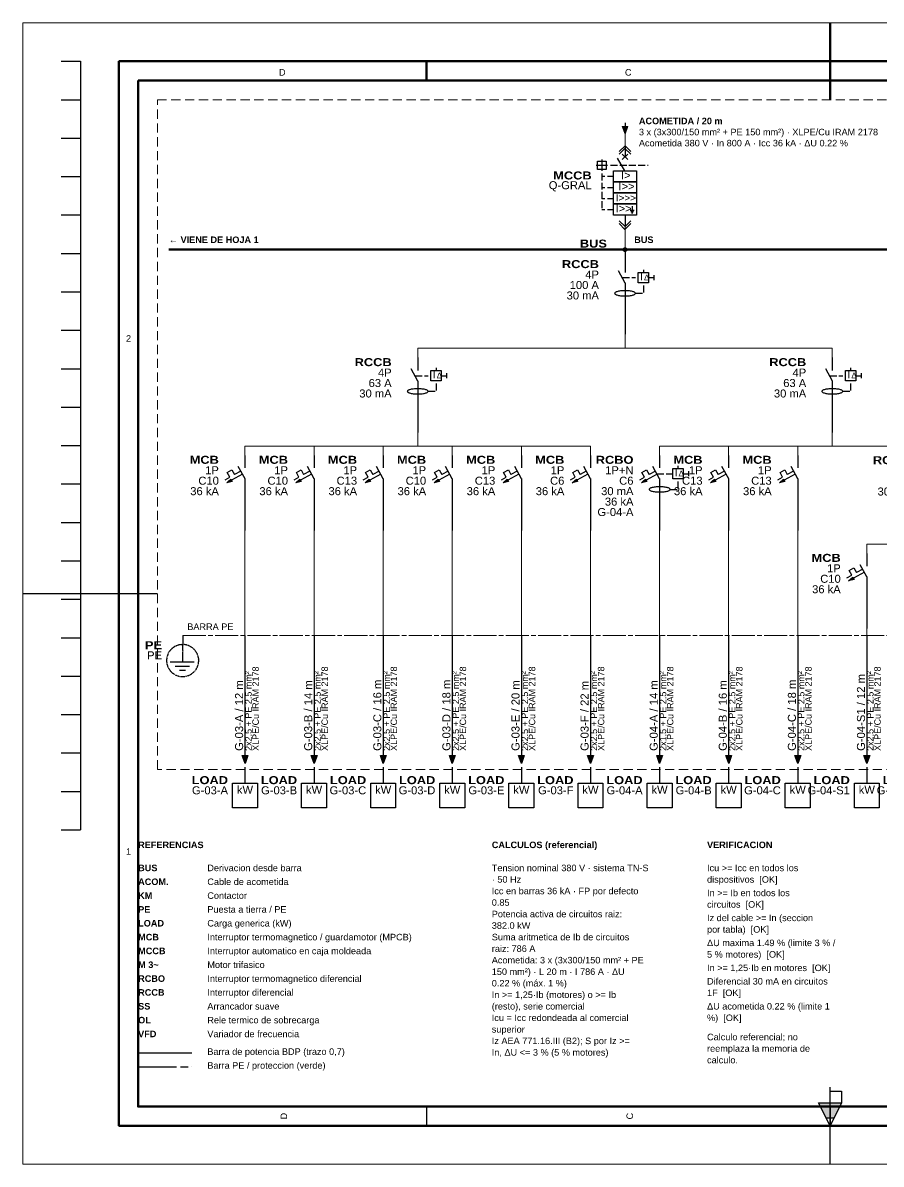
# Model space of a CAD drawing. Header units: millimetres. Extents: x 0 to 420, y 0 to 297.
# Drawn here: x 0 to 223.3, y 0 to 297 of the extents above; entities that cross this region are included whole.
import ezdxf
from ezdxf.enums import TextEntityAlignment as Align

# ---------------------------------------------------------------- set-up
doc = ezdxf.new("R2010")
doc.units = ezdxf.units.MM
for name, pattern in [('SVG_3_1', [4, 3, -1]), ('SVG_DASH_1', [8.404199, 6.002999, -0.6003, 1.2006, -0.6003]), ('SVG_DASH_2', [3.6018, 2.4012, -1.2006]), ('SVG_DASH_3', [13.999999, 9.999999, -1, 2, -1])]:
    doc.linetypes.add(name, pattern=pattern)
for name, color, linetype in [('291-A-LAMINA', 8, 'Continuous'), ('291-E-DIAGRAMA', 5, 'Continuous'), ('291-E-TEXTOS', 7, 'Continuous'), ('291-G-ROTULO', 7, 'Continuous')]:
    doc.layers.add(name, color=color, linetype=linetype)
doc.styles.add('ARIAL', font='arial.ttf')
doc.styles.add('ARIAL_BLACK', font='ariblk.ttf')
doc.styles.add('ARIAL_BOLD', font='arialbd.ttf')

# ---------------------------------------------------------------- blocks, each defined once
blk = doc.blocks.new('LV_CABLE_ARROW_IN')
at = {"layer": '291-E-DIAGRAMA', "lineweight": 25, "true_color": 0xff0000}
blk.add_line((0, 0), (0, -1.559), dxfattribs=at)
at = {"layer": '291-E-DIAGRAMA', "lineweight": 18, "true_color": 0xff0000}
blk.add_lwpolyline([(-1.25, -1.559), (1.25, -1.559), (0, -5)], close=True, dxfattribs=at)
at = {"layer": '291-E-DIAGRAMA', "true_color": 0xff0000}
blk.add_solid([(-1.25, -1.559), (1.25, -1.559), (0, -5)], dxfattribs=at)
at = {"layer": '291-E-TEXTOS', "true_color": 0x008800, "style": 'ARIAL'}
blk.add_attdef('TAG', text='', height=3.47, dxfattribs=at).set_placement((-3.235, -3.971), align=Align.RIGHT)
blk = doc.blocks.new('LV_MCCB_BASIC')
at = {"layer": '291-E-DIAGRAMA', "lineweight": 25, "true_color": 0x0000ff}
for p, q in [((0, 0), (0, -4.8)), ((1.225, -6), (-1.275, -3.6)), ((-1.275, -6), (1.225, -3.6)), ((-12.525, -8.419), (-7.525, -8.419)), ((-10.049, -6), (-10.049, -10.8)), ((-0.025, -10.871), (-3.23, -5.308)), ((-10.025, -13.219), (-8.775, -13.219)), ((-7.525, -13.219), (-5.025, -13.219)), ((-10.025, -18.019), (-8.775, -18.019)), ((-7.525, -18.019), (-5.025, -18.019)), ((-10.025, -22.819), (-8.775, -22.819)), ((-7.525, -22.819), (-5.025, -22.819)), ((-10.025, -27.619), (-8.775, -27.619)), ((-7.525, -27.619), (-5.025, -27.619)), ((2.167, -27.901), (4.034, -27.901)), ((2.475, -28.513), (3.725, -28.513)), ((2.784, -29.125), (3.417, -29.125)), ((3.088, -26.104), (3.088, -27.911)), ((0, -30), (0, -35))]:
    blk.add_line(p, q, dxfattribs=at)
at = {"layer": '291-E-DIAGRAMA', "linetype": 'SVG_3_1', "lineweight": 25, "true_color": 0x0000ff}
for p, q in [((-6.275, -8.419), (9.975, -8.419)), ((-10.025, -12), (-10.025, -27.6))]:
    blk.add_line(p, q, dxfattribs=at)
at = {"layer": '291-E-DIAGRAMA', "lineweight": 25, "true_color": 0x0000ff}
for points in [[(-2.525, -2.4), (0, 0), (2.475, -2.4)], [(-2.525, -3.6), (-0.025, -1.2), (2.475, -3.6)], [(-2.525, -32.5), (0, -35), (2.475, -32.5)], [(-2.525, -33.75), (-0.025, -36.25), (2.475, -33.75)]]:
    blk.add_lwpolyline(points, dxfattribs=at)
for points in [[(-11.907, -6.607), (-8.157, -6.607), (-8.157, -10.207), (-11.907, -10.207)], [(-5.025, -10.8), (4.975, -10.8), (4.975, -15.6), (-5.025, -15.6)], [(-5.025, -15.6), (4.975, -15.6), (4.975, -20.4), (-5.025, -20.4)], [(-5.025, -20.4), (4.975, -20.4), (4.975, -25.2), (-5.025, -25.2)], [(-5.025, -25.2), (4.975, -25.2), (4.975, -30), (-5.025, -30)]]:
    blk.add_lwpolyline(points, close=True, dxfattribs=at)
at = {"layer": '291-E-TEXTOS', "color": 7, "style": 'ARIAL_BLACK'}
blk.add_text('MCCB', height=3.47, dxfattribs=at).set_placement((-14.461, -14.588), align=Align.RIGHT)
at = {"layer": '291-E-TEXTOS', "true_color": 0x0000ff, "style": 'ARIAL'}
for s, height, p in [('I>', 3.47, (-1.73, -14.499)), ('I>>', 3.47, (-2.863, -19.299)), ('I>>>', 3.088, (-3.995, -24.099)), ('I>>', 3.47, (-4.113, -28.899))]:
    blk.add_text(s, height=height, dxfattribs=at).set_placement(p)
at = {"layer": '291-E-TEXTOS', "true_color": 0x008800, "style": 'ARIAL'}
blk.add_attdef('TAG', text='', height=3.47, dxfattribs=at).set_placement((-14.461, -18.824), align=Align.RIGHT)
blk = doc.blocks.new('LV_BUSBAR_NODE')
at = {"layer": '291-E-DIAGRAMA', "true_color": 0x0000ff}
blk.add_hatch(color=256, dxfattribs=at).paths.add_polyline_path([(0.78, -0.78), (0.78, -0.89), (0.76, -0.99), (0.72, -1.09), (0.68, -1.18), (0.62, -1.26), (0.55, -1.34), (0.48, -1.4), (0.39, -1.46), (0.3, -1.51), (0.21, -1.54), (0.11, -1.56), (0, -1.57), (-0.11, -1.56), (-0.21, -1.54), (-0.3, -1.51), (-0.39, -1.46), (-0.48, -1.4), (-0.55, -1.34), (-0.62, -1.26), (-0.68, -1.18), (-0.72, -1.09), (-0.76, -0.99), (-0.78, -0.89), (-0.78, -0.78), (-0.78, -0.68), (-0.76, -0.58), (-0.72, -0.48), (-0.68, -0.39), (-0.62, -0.31), (-0.55, -0.23), (-0.48, -0.16), (-0.39, -0.11), (-0.3, -0.06), (-0.21, -0.03), (-0.11, -0.01), (0, 0), (0.11, -0.01), (0.21, -0.03), (0.3, -0.06), (0.39, -0.11), (0.48, -0.16), (0.55, -0.23), (0.62, -0.31), (0.68, -0.39), (0.72, -0.48), (0.76, -0.58), (0.78, -0.68), (0.78, -0.78)])
at = {"layer": '291-E-DIAGRAMA', "lineweight": 50, "true_color": 0x0000ff}
blk.add_line((-5.88, -0.78), (5.88, -0.78), dxfattribs=at)
at = {"layer": '291-E-DIAGRAMA', "lineweight": 25, "true_color": 0x0000ff}
blk.add_line((0, -0.78), (0, -5), dxfattribs=at)
blk.add_lwpolyline([(0.78, -0.78), (0.78, -0.89), (0.76, -0.99), (0.72, -1.09), (0.68, -1.18), (0.62, -1.26), (0.55, -1.34), (0.48, -1.4), (0.39, -1.46), (0.3, -1.51), (0.21, -1.54), (0.11, -1.56), (0, -1.57), (-0.11, -1.56), (-0.21, -1.54), (-0.3, -1.51), (-0.39, -1.46), (-0.48, -1.4), (-0.55, -1.34), (-0.62, -1.26), (-0.68, -1.18), (-0.72, -1.09), (-0.76, -0.99), (-0.78, -0.89), (-0.78, -0.78), (-0.78, -0.68), (-0.76, -0.58), (-0.72, -0.48), (-0.68, -0.39), (-0.62, -0.31), (-0.55, -0.23), (-0.48, -0.16), (-0.39, -0.11), (-0.3, -0.06), (-0.21, -0.03), (-0.11, -0.01), (0, 0), (0.11, -0.01), (0.21, -0.03), (0.3, -0.06), (0.39, -0.11), (0.48, -0.16), (0.55, -0.23), (0.62, -0.31), (0.68, -0.39), (0.72, -0.48), (0.76, -0.58), (0.78, -0.68), (0.78, -0.78)], close=True, dxfattribs=at)
at = {"layer": '291-E-TEXTOS', "color": 7, "style": 'ARIAL_BLACK'}
blk.add_text('BUS', height=3.47, dxfattribs=at).set_placement((-7.84, 0.1), align=Align.RIGHT)
at = {"layer": '291-E-TEXTOS', "true_color": 0x008800, "style": 'ARIAL'}
blk.add_attdef('TAG', text='', height=3.47, dxfattribs=at).set_placement((-7.84, -4.31), align=Align.RIGHT)
blk = doc.blocks.new('LV_RCCB')
at = {"layer": '291-E-DIAGRAMA', "lineweight": 25, "true_color": 0x0000ff}
for p, q in [((0, 0), (0, -5.662)), ((7.941, -4.529), (7.941, -5.662)), ((0.039, -10.25), (-2.873, -5.015)), ((10.23, -7.936), (12.495, -7.936)), ((12.5, -6.794), (12.5, -9.059)), ((0, -10.191), (0, -32.5))]:
    blk.add_line(p, q, dxfattribs=at)
at = {"layer": '291-E-DIAGRAMA', "linetype": 'SVG_3_1', "lineweight": 25, "true_color": 0x0000ff}
for p, q in [((-1.108, -7.936), (4.554, -7.936)), ((4.554, -14.701), (7.966, -14.701)), ((7.941, -11.324), (7.941, -14.721))]:
    blk.add_line(p, q, dxfattribs=at)
at = {"layer": '291-E-DIAGRAMA', "lineweight": 25, "true_color": 0x0000ff}
for points in [[(5.701, -5.662), (10.23, -5.662), (10.23, -10.191), (5.701, -10.191)], [(4.554, -14.721), (4.539, -14.603), (4.451, -14.471), (4.304, -14.353), (4.113, -14.235), (3.863, -14.118), (3.569, -14.015), (3.23, -13.926), (2.863, -13.838), (2.436, -13.765), (1.995, -13.706), (1.525, -13.662), (1.039, -13.618), (0.539, -13.603), (0.025, -13.588), (-0.475, -13.603), (-0.975, -13.618), (-1.461, -13.662), (-1.931, -13.706), (-2.373, -13.765), (-2.799, -13.838), (-3.167, -13.926), (-3.505, -14.015), (-3.799, -14.118), (-4.049, -14.235), (-4.24, -14.353), (-4.387, -14.471), (-4.475, -14.603), (-4.505, -14.721), (-4.475, -14.853), (-4.387, -14.985), (-4.24, -15.103), (-4.049, -15.221), (-3.799, -15.324), (-3.505, -15.426), (-3.167, -15.529), (-2.799, -15.618), (-2.373, -15.691), (-1.931, -15.75), (-1.461, -15.794), (-0.975, -15.824), (-0.475, -15.853), (0.025, -15.853), (0.539, -15.853), (1.039, -15.824), (1.525, -15.794), (1.995, -15.75), (2.436, -15.691), (2.863, -15.618), (3.23, -15.529), (3.569, -15.426), (3.863, -15.324), (4.113, -15.221), (4.304, -15.103), (4.451, -14.985), (4.539, -14.853), (4.554, -14.721)]]:
    blk.add_lwpolyline(points, close=True, dxfattribs=at)
at = {"layer": '291-E-TEXTOS', "color": 7, "style": 'ARIAL_BLACK'}
blk.add_text('RCCB', height=3.47, dxfattribs=at).set_placement((-11.304, -3.794), align=Align.RIGHT)
at = {"layer": '291-E-TEXTOS', "true_color": 0x0000ff, "style": 'ARIAL'}
for s, height, p in [('I', 3.529, (6.466, -9.088)), ('Δ', 2.5, (8.23, -9.088))]:
    blk.add_text(s, height=height, dxfattribs=at).set_placement(p)
at = {"layer": '291-E-TEXTOS', "true_color": 0x008800, "style": 'ARIAL'}
for tag, p in [('POLES', (-11.294, -8.324)), ('RATED_CURRENT', (-11.309, -12.853)), ('SENSITIVITY', (-11.304, -17.382))]:
    blk.add_attdef(tag, text='', height=3.47, dxfattribs=at).set_placement(p, align=Align.RIGHT)
blk = doc.blocks.new('LV_MCB')
at = {"layer": '291-E-DIAGRAMA', "lineweight": 25, "true_color": 0x0000ff}
for p, q in [((0, 0), (0, -5.441)), ((0.02, -10.103), (-2.892, -4.853)), ((-1.069, -8.132), (-5.833, -10.735)), ((-5.642, -6.265), (-4.525, -8.309)), ((-1.804, -6.824), (-4.525, -8.309)), ((0, -10.029), (0, -32.5))]:
    blk.add_line(p, q, dxfattribs=at)
blk.add_lwpolyline([(-8.613, -10.544), (-6.569, -9.426), (-7.686, -7.382), (-5.642, -6.265)], dxfattribs=at)
blk.add_lwpolyline([(-7.877, -11.853), (-6.113, -10.221), (-5.554, -11.25), (-7.877, -11.853)], close=True, dxfattribs=at)
at = {"layer": '291-E-DIAGRAMA', "lineweight": 18, "true_color": 0x0000ff}
for points in [[(-5.554, -11.25), (-7.216, -11.25), (-7.877, -11.853)], [(-6.113, -10.221), (-5.554, -11.25), (-7.216, -11.25)]]:
    blk.add_lwpolyline(points, close=True, dxfattribs=at)
at = {"layer": '291-E-DIAGRAMA', "true_color": 0x0000ff}
for points in [[(-5.554, -11.25), (-7.216, -11.25), (-7.877, -11.853)], [(-6.113, -10.221), (-5.554, -11.25), (-7.216, -11.25)]]:
    blk.add_solid(points, dxfattribs=at)
at = {"layer": '291-E-TEXTOS', "color": 7, "style": 'ARIAL_BLACK'}
blk.add_text('MCB', height=3.47, dxfattribs=at).set_placement((-11.319, -3.632), align=Align.RIGHT)
at = {"layer": '291-E-TEXTOS', "true_color": 0x008800, "style": 'ARIAL'}
for tag, p in [('POLES', (-11.314, -8.162)), ('CURVE_RATING', (-11.304, -12.691)), ('BREAKING_CAPACITY', (-11.314, -17.235))]:
    blk.add_attdef(tag, text='', height=3.47, dxfattribs=at).set_placement(p, align=Align.RIGHT)
blk = doc.blocks.new('LV_RCBO')
at = {"layer": '291-E-DIAGRAMA', "lineweight": 25, "true_color": 0x0000ff}
for p, q in [((0, 0), (0, -5.441)), ((0.02, -10.103), (-2.892, -4.853)), ((7.941, -4.529), (7.941, -5.662)), ((-1.069, -8.132), (-5.833, -10.735)), ((-5.642, -6.265), (-4.525, -8.309)), ((-1.804, -6.824), (-4.525, -8.309)), ((10.23, -7.936), (12.495, -7.936)), ((12.5, -6.794), (12.5, -9.059)), ((0, -10.029), (0, -32.5))]:
    blk.add_line(p, q, dxfattribs=at)
at = {"layer": '291-E-DIAGRAMA', "linetype": 'SVG_3_1', "lineweight": 25, "true_color": 0x0000ff}
for p, q in [((-1.108, -7.936), (5.701, -7.936)), ((4.554, -14.701), (7.966, -14.701)), ((7.941, -11.324), (7.941, -14.721))]:
    blk.add_line(p, q, dxfattribs=at)
at = {"layer": '291-E-DIAGRAMA', "lineweight": 25, "true_color": 0x0000ff}
blk.add_lwpolyline([(-8.613, -10.544), (-6.569, -9.426), (-7.686, -7.382), (-5.642, -6.265)], dxfattribs=at)
for points in [[(5.701, -5.662), (10.23, -5.662), (10.23, -10.191), (5.701, -10.191)], [(-7.877, -11.853), (-6.113, -10.221), (-5.554, -11.25), (-7.877, -11.853)], [(4.554, -14.721), (4.539, -14.603), (4.451, -14.471), (4.304, -14.353), (4.113, -14.235), (3.863, -14.118), (3.569, -14.015), (3.23, -13.926), (2.863, -13.838), (2.436, -13.765), (1.995, -13.706), (1.525, -13.662), (1.039, -13.618), (0.539, -13.603), (0.025, -13.588), (-0.475, -13.603), (-0.975, -13.618), (-1.461, -13.662), (-1.931, -13.706), (-2.373, -13.765), (-2.799, -13.838), (-3.167, -13.926), (-3.505, -14.015), (-3.799, -14.118), (-4.049, -14.235), (-4.24, -14.353), (-4.387, -14.471), (-4.475, -14.603), (-4.505, -14.721), (-4.475, -14.853), (-4.387, -14.985), (-4.24, -15.103), (-4.049, -15.221), (-3.799, -15.324), (-3.505, -15.426), (-3.167, -15.529), (-2.799, -15.618), (-2.373, -15.691), (-1.931, -15.75), (-1.461, -15.794), (-0.975, -15.824), (-0.475, -15.853), (0.025, -15.853), (0.539, -15.853), (1.039, -15.824), (1.525, -15.794), (1.995, -15.75), (2.436, -15.691), (2.863, -15.618), (3.23, -15.529), (3.569, -15.426), (3.863, -15.324), (4.113, -15.221), (4.304, -15.103), (4.451, -14.985), (4.539, -14.853), (4.554, -14.721)]]:
    blk.add_lwpolyline(points, close=True, dxfattribs=at)
at = {"layer": '291-E-DIAGRAMA', "lineweight": 18, "true_color": 0x0000ff}
for points in [[(-5.554, -11.25), (-7.216, -11.25), (-7.877, -11.853)], [(-6.113, -10.221), (-5.554, -11.25), (-7.216, -11.25)]]:
    blk.add_lwpolyline(points, close=True, dxfattribs=at)
at = {"layer": '291-E-DIAGRAMA', "true_color": 0x0000ff}
for points in [[(-5.554, -11.25), (-7.216, -11.25), (-7.877, -11.853)], [(-6.113, -10.221), (-5.554, -11.25), (-7.216, -11.25)]]:
    blk.add_solid(points, dxfattribs=at)
at = {"layer": '291-E-TEXTOS', "color": 7, "style": 'ARIAL_BLACK'}
blk.add_text('RCBO', height=3.47, dxfattribs=at).set_placement((-11.319, -3.632), align=Align.RIGHT)
at = {"layer": '291-E-TEXTOS', "true_color": 0x0000ff, "style": 'ARIAL'}
for s, height, p in [('I', 3.529, (6.466, -9.088)), ('Δ', 2.5, (8.23, -9.088))]:
    blk.add_text(s, height=height, dxfattribs=at).set_placement(p)
at = {"layer": '291-E-TEXTOS', "true_color": 0x008800, "style": 'ARIAL'}
for tag, p in [('POLES', (-11.314, -8.162)), ('CURVE_RATING', (-11.314, -12.691)), ('SENSITIVITY', (-11.314, -17.221)), ('BREAKING_CAPACITY', (-11.314, -21.75)), ('TAG', (-11.314, -26.279))]:
    blk.add_attdef(tag, text='', height=3.47, dxfattribs=at).set_placement(p, align=Align.RIGHT)
blk = doc.blocks.new('LV_CABLE_RUN')
at = {"layer": '291-E-DIAGRAMA', "lineweight": 25, "true_color": 0xff0000}
for p, q in [((0, 0), (0, -52.07)), ((0, -57.07), (0, -60.07))]:
    blk.add_line(p, q, dxfattribs=at)
blk.add_lwpolyline([(1.265, -52.07), (0.015, -55.511), (-1.235, -52.07), (1.265, -52.07)], close=True, dxfattribs=at)
at = {"layer": '291-E-DIAGRAMA', "lineweight": 18, "true_color": 0xff0000}
blk.add_lwpolyline([(-1.235, -52.07), (1.265, -52.07), (0.015, -55.511)], close=True, dxfattribs=at)
at = {"layer": '291-E-DIAGRAMA', "true_color": 0xff0000}
blk.add_solid([(-1.235, -52.07), (1.265, -52.07), (0.015, -55.511)], dxfattribs=at)
at = {"layer": '291-E-TEXTOS', "true_color": 0x008800, "style": 'ARIAL'}
for tag, p, height in [('CABLE_INSULATION', (6, -50.07), 2.79), ('CABLE_TAG', (-0.8, -50.07), 3.49), ('CABLE_SPEC', (2.9, -50.07), 2.79)]:
    blk.add_attdef(tag, p, '', height=height, rotation=90, dxfattribs=at)
blk = doc.blocks.new('LV_LOAD_BOX_KW')
at = {"layer": '291-E-DIAGRAMA', "lineweight": 25, "true_color": 0x0000ff}
blk.add_line((0, 0), (0, -3.922), dxfattribs=at)
blk.add_lwpolyline([(-5.392, -3.922), (5.392, -3.922), (5.392, -14.706), (-5.392, -14.706)], close=True, dxfattribs=at)
at = {"layer": '291-E-TEXTOS', "color": 7, "style": 'ARIAL_BLACK'}
blk.add_text('LOAD', height=3.47, dxfattribs=at).set_placement((-7.353, -4.412), align=Align.RIGHT)
at = {"layer": '291-E-TEXTOS', "true_color": 0x0000ff, "style": 'ARIAL'}
blk.add_text('kW', height=3.47, dxfattribs=at).set_placement((0, -8.578), align=Align.CENTER)
at = {"layer": '291-E-TEXTOS', "true_color": 0x008800, "style": 'ARIAL'}
blk.add_attdef('TAG', text='', height=3.47, dxfattribs=at).set_placement((-7.353, -8.824), align=Align.RIGHT)
blk = doc.blocks.new('LV_EARTH_PE')
at = {"layer": '291-E-DIAGRAMA', "lineweight": 25, "true_color": 0x00b82e}
for p, q in [((0, 0), (0, -3.794)), ((-3.25, -4.735), (-3.309, -4.779)), ((-2.75, -4.5), (-2.809, -4.529)), ((-2.221, -4.309), (-2.294, -4.324)), ((-1.824, -4.191), (-2.162, -4.294)), ((-1.691, -4.162), (-1.765, -4.176)), ((-1.294, -4.074), (-1.632, -4.147)), ((-1.162, -4.044), (-1.221, -4.059)), ((-0.735, -4), (-1.088, -4.029)), ((-0.676, -4.005), (-0.603, -4.005)), ((-0.529, -3.956), (-0.059, -3.956)), ((-0.049, -4.279), (-0.049, -6.574)), ((-0.015, -3.868), (-0.029, -4.206)), ((0.426, -4.005), (0.5, -4.005)), ((0.985, -4.054), (1.044, -4.054)), ((1.588, -4.162), (1.529, -4.147)), ((1.985, -4.265), (1.662, -4.176)), ((2.118, -4.309), (2.059, -4.279)), ((2.515, -4.441), (2.191, -4.338)), ((2.647, -4.5), (2.574, -4.471)), ((3.015, -4.676), (2.706, -4.529)), ((3.147, -4.735), (3.074, -4.706)), ((3.5, -4.941), (3.206, -4.765)), ((-6.868, -9.544), (-6.926, -9.882)), ((-6.838, -9.412), (-6.853, -9.471)), ((-6.735, -9.015), (-6.824, -9.338)), ((-6.691, -8.868), (-6.706, -8.941)), ((-6.515, -8.353), (-6.529, -8.412)), ((-6.279, -7.853), (-6.309, -7.912)), ((-6.029, -7.368), (-6.059, -7.426)), ((-5.721, -6.897), (-5.765, -6.956)), ((-5.471, -6.559), (-5.676, -6.838)), ((-5.382, -6.456), (-5.441, -6.515)), ((-5.118, -6.147), (-5.338, -6.412)), ((-4.721, -5.765), (-4.971, -6)), ((-4.618, -5.662), (-4.662, -5.721)), ((-4.294, -5.412), (-4.559, -5.618)), ((-4.176, -5.324), (-4.235, -5.368)), ((-3.721, -5.015), (-3.779, -5.044)), ((-0.044, -9.426), (-0.059, -9.765)), ((-0.049, -7.059), (-0.049, -9.353)), ((-0.049, -9.838), (-0.049, -11.397)), ((-0.029, -6.647), (-0.044, -6.985)), ((3.618, -5), (3.559, -4.971)), ((4.074, -5.324), (4.029, -5.279)), ((4.515, -5.662), (4.456, -5.618)), ((4.912, -6.044), (4.868, -6)), ((5.279, -6.456), (5.235, -6.397)), ((5.618, -6.897), (5.588, -6.838)), ((5.853, -7.235), (5.662, -6.956)), ((5.926, -7.353), (5.897, -7.294)), ((6.118, -7.721), (5.956, -7.412)), ((6.191, -7.838), (6.162, -7.779)), ((6.353, -8.221), (6.221, -7.897)), ((6.412, -8.338), (6.382, -8.279)), ((6.588, -8.868), (6.574, -8.809)), ((6.735, -9.397), (6.721, -9.338)), ((6.838, -9.941), (6.824, -9.882)), ((-7.01, -10.647), (-7.01, -11.132)), ((-6.985, -10.5), (-7, -10.574)), ((-6.956, -10.088), (-6.985, -10.441)), ((-6.961, -11.603), (-6.961, -11.676)), ((-6.882, -12.162), (-6.868, -12.221)), ((-6.765, -12.691), (-6.75, -12.765)), ((-6.603, -13.221), (-6.574, -13.294)), ((-6.559, -13.353), (-6.426, -13.676)), ((-6.397, -13.735), (-6.368, -13.794)), ((-6.338, -13.868), (-6.191, -14.176)), ((-6.088, -14.353), (-5.912, -14.647)), ((-5.868, -14.706), (-5.838, -14.765)), ((-5.794, -14.824), (-5.588, -15.103)), ((-5.426, -11.505), (4.882, -11.505)), ((-3.265, -13.319), (2.971, -13.319)), ((5.559, -15.029), (5.75, -14.75)), ((5.779, -14.691), (5.824, -14.632)), ((6.059, -14.206), (6.103, -14.147)), ((6.309, -13.721), (6.338, -13.647)), ((6.515, -13.206), (6.529, -13.132)), ((6.676, -12.676), (6.691, -12.603)), ((6.706, -12.544), (6.779, -12.206)), ((6.794, -12.132), (6.809, -12.059)), ((6.809, -12), (6.868, -11.647)), ((6.863, -10.426), (6.863, -10.5)), ((6.912, -10.912), (6.897, -10.559)), ((6.912, -10.971), (6.912, -11.029)), ((-5.544, -15.162), (-5.515, -15.206)), ((-5.191, -15.574), (-5.147, -15.632)), ((-4.809, -15.971), (-4.75, -16.015)), ((-4.382, -16.338), (-4.338, -16.382)), ((-3.941, -16.662), (-3.882, -16.706)), ((-3.824, -16.735), (-3.544, -16.926)), ((-3.471, -16.956), (-3.412, -16.985)), ((-3.353, -17.029), (-3.044, -17.176)), ((-2.853, -17.265), (-2.544, -17.397)), ((-2.471, -17.426), (-2.412, -17.456)), ((-2.338, -17.471), (-2.015, -17.574)), ((-1.941, -17.588), (-1.882, -17.618)), ((-1.412, -17.721), (-1.338, -17.735)), ((-1.353, -15.083), (1.25, -15.083)), ((-0.868, -17.809), (-0.794, -17.824)), ((-0.309, -17.877), (-0.25, -17.877)), ((0.235, -17.877), (0.309, -17.877)), ((0.382, -17.838), (0.721, -17.824)), ((0.794, -17.828), (0.853, -17.828)), ((0.926, -17.794), (1.265, -17.735)), ((1.471, -17.691), (1.809, -17.603)), ((1.868, -17.588), (1.941, -17.574)), ((2, -17.559), (2.338, -17.441)), ((2.397, -17.412), (2.456, -17.397)), ((2.912, -17.206), (2.971, -17.176)), ((3.397, -16.941), (3.456, -16.912)), ((3.868, -16.647), (3.926, -16.618)), ((4.309, -16.324), (4.368, -16.279)), ((4.412, -16.235), (4.676, -16.015)), ((4.735, -15.956), (4.779, -15.912)), ((4.824, -15.868), (5.074, -15.618)), ((5.206, -15.456), (5.426, -15.191)), ((5.471, -15.147), (5.515, -15.088))]:
    blk.add_line(p, q, dxfattribs=at)
at = {"layer": '291-E-DIAGRAMA', "linetype": 'SVG_3_1', "lineweight": 25, "true_color": 0x00b82e}
blk.add_line((6.889, -10.015), (6.889, -11.441), dxfattribs=at)
at = {"layer": '291-E-DIAGRAMA', "lineweight": 25, "true_color": 0x00b82e}
for points in [[(-3.368, -4.809), (-3.529, -4.882), (-3.662, -4.971)], [(-2.868, -4.559), (-2.971, -4.603), (-3.176, -4.706)], [(-2.353, -4.353), (-2.382, -4.353), (-2.676, -4.485)], [(0.368, -3.971), (0.103, -3.956), (0.015, -3.956)], [(0.912, -4.029), (0.735, -4), (0.574, -3.985)], [(1.456, -4.118), (1.368, -4.103), (1.118, -4.059)], [(-6.559, -8.485), (-6.647, -8.735), (-6.676, -8.809)], [(-6.353, -7.971), (-6.426, -8.132), (-6.485, -8.294)], [(-6.088, -7.485), (-6.147, -7.574), (-6.25, -7.779)], [(-5.809, -7.015), (-5.824, -7.029), (-5.985, -7.309)], [(-5.015, -6.044), (-5.029, -6.044), (-5.059, -6.103)], [(-3.838, -5.088), (-4.059, -5.235), (-4.132, -5.279)], [(3.971, -5.235), (3.706, -5.044), (3.676, -5.044)], [(4.397, -5.574), (4.221, -5.412), (4.132, -5.353)], [(4.809, -5.941), (4.706, -5.824), (4.559, -5.706)], [(5.191, -6.353), (5.147, -6.279), (4.956, -6.088)], [(5.544, -6.779), (5.544, -6.765), (5.324, -6.515)], [(6.544, -8.735), (6.456, -8.426), (6.441, -8.412)], [(6.706, -9.265), (6.647, -9.029), (6.618, -8.926)], [(6.809, -9.809), (6.794, -9.647), (6.75, -9.471)], [(-7, -11.191), (-7, -11.221), (-6.971, -11.544)], [(-6.956, -11.75), (-6.941, -11.853), (-6.897, -12.088)], [(-6.941, -9.956), (-6.941, -9.971), (-6.941, -10.015)], [(-6.853, -12.294), (-6.824, -12.485), (-6.779, -12.632)], [(-6.721, -12.824), (-6.647, -13.088), (-6.632, -13.162)], [(-6.162, -14.235), (-6.147, -14.25), (-6.118, -14.294)], [(5.868, -14.574), (5.897, -14.529), (6.029, -14.279)], [(6.132, -14.088), (6.191, -13.971), (6.279, -13.779)], [(6.368, -13.588), (6.456, -13.382), (6.485, -13.265)], [(6.559, -13.074), (6.647, -12.794), (6.662, -12.735)], [(6.868, -11.588), (6.882, -11.544), (6.882, -11.515)], [(-5.471, -15.265), (-5.441, -15.294), (-5.235, -15.529)], [(-5.103, -15.676), (-5.029, -15.779), (-4.853, -15.926)], [(-4.706, -16.074), (-4.559, -16.206), (-4.441, -16.294)], [(-4.279, -16.426), (-4.059, -16.588), (-4, -16.632)], [(-2.985, -17.221), (-2.971, -17.221), (-2.926, -17.235)], [(-1.809, -17.632), (-1.779, -17.647), (-1.485, -17.706)], [(-1.279, -17.75), (-1.147, -17.779), (-0.926, -17.809)], [(-0.721, -17.824), (-0.529, -17.853), (-0.382, -17.853)], [(-0.176, -17.853), (0.103, -17.868), (0.176, -17.853)], [(1.338, -17.721), (1.368, -17.721), (1.397, -17.706)], [(2.529, -17.368), (2.574, -17.353), (2.838, -17.235)], [(3.029, -17.147), (3.147, -17.088), (3.338, -16.985)], [(3.515, -16.882), (3.706, -16.765), (3.809, -16.691)], [(3.985, -16.574), (4.221, -16.397), (4.265, -16.368)], [(5.118, -15.574), (5.147, -15.544), (5.162, -15.515)]]:
    blk.add_lwpolyline(points, dxfattribs=at)
at = {"layer": '291-E-TEXTOS', "color": 7, "style": 'ARIAL_BLACK'}
blk.add_text('PE', height=3.47, dxfattribs=at).set_placement((-8.971, -5.98), align=Align.RIGHT)
at = {"layer": '291-E-TEXTOS', "true_color": 0x008800, "style": 'ARIAL'}
blk.add_attdef('TAG', text='', height=3.47, dxfattribs=at).set_placement((-8.971, -10.392), align=Align.RIGHT)

msp = doc.modelspace()

# ---------------------------------------------------------------- hatches: boundary and pattern name
at = {"layer": '291-G-ROTULO'}
msp.add_hatch(color=7, dxfattribs=at).paths.add_polyline_path([(207, 16), (209, 12), (211, 12), (213, 16)])

# ---------------------------------------------------------------- linework, layer by layer
at = {"layer": '291-A-LAMINA'}
for p, q in [((10, 287), (15, 287)), ((15, 287), (15, 87)), ((10, 277), (15, 277)), ((10, 267), (15, 267)), ((10, 257), (15, 257)), ((10, 247), (15, 247)), ((10, 237), (15, 237)), ((10, 227), (15, 227)), ((10, 217), (15, 217)), ((10, 207), (15, 207)), ((10, 197), (15, 197)), ((10, 187), (15, 187)), ((10, 177), (15, 177)), ((10, 167), (15, 167)), ((10, 157), (15, 157)), ((0, 148.5), (35, 148.5)), ((25, 148.5), (30, 148.5)), ((10, 147), (15, 147)), ((10, 137), (15, 137)), ((10, 127), (15, 127)), ((10, 117), (15, 117)), ((10, 107), (15, 107)), ((10, 97), (15, 97)), ((10, 87), (15, 87)), ((30, 28.93), (44, 28.93)), ((210, 0), (210, 20)), ((210, 16), (210, 19)), ((210, 19), (213, 19)), ((213, 19), (213, 16)), ((105, 15), (105, 10)), ((210, 15), (210, 10))]:
    msp.add_line(p, q, dxfattribs=at)
at = {"layer": '291-A-LAMINA', "linetype": 'SVG_DASH_3'}
msp.add_line((30, 25.33), (44, 25.33), dxfattribs=at)
at = {"layer": '291-A-LAMINA'}
for points in [[(207, 16), (213, 16), (210, 10)], [(207, 16), (213, 16), (211, 12), (209, 12)]]:
    msp.add_lwpolyline(points, close=True, dxfattribs=at)
at = {"layer": '291-E-DIAGRAMA', "color": 7, "lineweight": 50}
for p, q in [((210, 297), (210, 277)), ((105, 287), (105, 282)), ((210, 287), (210, 282))]:
    msp.add_line(p, q, dxfattribs=at)
at = {"layer": '291-E-DIAGRAMA', "lineweight": 15, "true_color": 0xff0000}
for p, q in [((156.66, 268), (156.66, 265)), ((57.79, 164.92), (57.79, 137.6)), ((75.77, 164.92), (75.77, 137.6)), ((93.75, 164.92), (93.75, 137.6)), ((111.72, 164.92), (111.72, 137.6)), ((129.7, 164.92), (129.7, 137.6)), ((147.67, 164.92), (147.67, 137.6)), ((165.65, 164.92), (165.65, 137.6)), ((183.62, 164.92), (183.62, 137.6)), ((201.6, 164.92), (201.6, 137.6)), ((219.57, 139.4), (219.57, 137.6))]:
    msp.add_line(p, q, dxfattribs=at)
at = {"layer": '291-E-DIAGRAMA', "lineweight": 15, "true_color": 0x0000ff}
for p, q in [((156.66, 243.99), (156.66, 237.98)), ((156.66, 215.94), (156.66, 212.34)), ((102.73, 212.34), (102.73, 209.94)), ((102.73, 212.34), (210.59, 212.34)), ((210.59, 212.34), (210.59, 209.94)), ((102.73, 190.43), (102.73, 186.83)), ((210.59, 190.43), (210.59, 186.83)), ((57.79, 186.83), (57.79, 184.43)), ((57.79, 186.83), (147.67, 186.83)), ((75.77, 186.83), (75.77, 184.43)), ((93.75, 186.83), (93.75, 184.43)), ((111.72, 186.83), (111.72, 184.43)), ((129.7, 186.83), (129.7, 184.43)), ((147.67, 186.83), (147.67, 184.43)), ((165.65, 186.83), (165.65, 184.43)), ((165.65, 186.83), (237.55, 186.83)), ((183.62, 186.83), (183.62, 184.43)), ((201.6, 186.83), (201.6, 184.43)), ((219.57, 161.31), (219.57, 158.91)), ((219.57, 161.31), (255.53, 161.31))]:
    msp.add_line(p, q, dxfattribs=at)
at = {"layer": '291-E-DIAGRAMA', "lineweight": 50, "true_color": 0x0000ff}
msp.add_line((38, 237.98), (396.98, 237.98), dxfattribs=at)
at = {"layer": '291-E-DIAGRAMA', "linetype": 'SVG_DASH_1', "lineweight": 15, "true_color": 0x139b48}
msp.add_line((41.6, 137.6), (396.98, 137.6), dxfattribs=at)
at = {"layer": '291-E-DIAGRAMA', "color": 7, "lineweight": 13}
msp.add_lwpolyline([(0, 297), (420, 297), (420, 0), (0, 0)], close=True, dxfattribs=at)
at = {"layer": '291-E-DIAGRAMA', "color": 7, "lineweight": 100}
msp.add_lwpolyline([(25, 287), (410, 287), (410, 10), (25, 10)], close=True, dxfattribs=at)
at = {"layer": '291-E-DIAGRAMA', "color": 7, "lineweight": 50}
msp.add_lwpolyline([(30, 282), (405, 282), (405, 15), (30, 15)], close=True, dxfattribs=at)
at = {"layer": '291-E-DIAGRAMA', "linetype": 'SVG_DASH_2', "lineweight": 15, "true_color": 0x808080}
msp.add_lwpolyline([(35, 277), (399.98, 277), (399.98, 102.74), (35, 102.74)], close=True, dxfattribs=at)

# ---------------------------------------------------------------- block references
at = {"layer": '291-E-DIAGRAMA', "xscale": 0.6003, "yscale": 0.6003, "zscale": 0.6003}
for name, p in [('LV_CABLE_ARROW_IN', (156.66, 271)), ('LV_BUSBAR_NODE', (156.66, 238.45))]:
    msp.add_blockref(name, p, dxfattribs=at)
for name, p, values in [('LV_MCCB_BASIC', (156.66, 265), {'TAG': 'Q-GRAL'}), ('LV_RCCB', (156.66, 235.45), {'POLES': '4P', 'RATED_CURRENT': '100 A', 'SENSITIVITY': '30 mA'}), ('LV_RCCB', (102.73, 209.94), {'POLES': '4P', 'RATED_CURRENT': '63 A', 'SENSITIVITY': '30 mA'}), ('LV_RCCB', (210.59, 209.94), {'POLES': '4P', 'RATED_CURRENT': '63 A', 'SENSITIVITY': '30 mA'}), ('LV_MCB', (57.79, 184.43), {'POLES': '1P', 'CURVE_RATING': 'C10', 'BREAKING_CAPACITY': '36 kA'}), ('LV_MCB', (75.77, 184.43), {'POLES': '1P', 'CURVE_RATING': 'C10', 'BREAKING_CAPACITY': '36 kA'}), ('LV_MCB', (93.75, 184.43), {'POLES': '1P', 'CURVE_RATING': 'C13', 'BREAKING_CAPACITY': '36 kA'}), ('LV_MCB', (111.72, 184.43), {'POLES': '1P', 'CURVE_RATING': 'C10', 'BREAKING_CAPACITY': '36 kA'}), ('LV_MCB', (129.7, 184.43), {'POLES': '1P', 'CURVE_RATING': 'C13', 'BREAKING_CAPACITY': '36 kA'}), ('LV_MCB', (147.67, 184.43), {'POLES': '1P', 'CURVE_RATING': 'C6', 'BREAKING_CAPACITY': '36 kA'}), ('LV_RCBO', (165.65, 184.43), {'POLES': '1P+N', 'CURVE_RATING': 'C6', 'SENSITIVITY': '30 mA', 'BREAKING_CAPACITY': '36 kA', 'TAG': 'G-04-A'}), ('LV_MCB', (183.62, 184.43), {'POLES': '1P', 'CURVE_RATING': 'C13', 'BREAKING_CAPACITY': '36 kA'}), ('LV_MCB', (201.6, 184.43), {'POLES': '1P', 'CURVE_RATING': 'C13', 'BREAKING_CAPACITY': '36 kA'}), ('LV_RCCB', (237.55, 184.43), {'POLES': '2P', 'RATED_CURRENT': '63 A', 'SENSITIVITY': '30 mA'}), ('LV_MCB', (219.57, 158.91), {'POLES': '1P', 'CURVE_RATING': 'C10', 'BREAKING_CAPACITY': '36 kA'}), ('LV_EARTH_PE', (41.6, 137.6), {'TAG': 'PE'}), ('LV_CABLE_RUN', (57.79, 137.6), {'CABLE_TAG': 'G-03-A / 12 m', 'CABLE_SPEC': '2x2.5 + PE 2.5 mm²', 'CABLE_INSULATION': 'XLPE/Cu IRAM 2178'}), ('LV_CABLE_RUN', (75.77, 137.6), {'CABLE_TAG': 'G-03-B / 14 m', 'CABLE_SPEC': '2x2.5 + PE 2.5 mm²', 'CABLE_INSULATION': 'XLPE/Cu IRAM 2178'}), ('LV_CABLE_RUN', (93.75, 137.6), {'CABLE_TAG': 'G-03-C / 16 m', 'CABLE_SPEC': '2x2.5 + PE 2.5 mm²', 'CABLE_INSULATION': 'XLPE/Cu IRAM 2178'}), ('LV_CABLE_RUN', (111.72, 137.6), {'CABLE_TAG': 'G-03-D / 18 m', 'CABLE_SPEC': '2x2.5 + PE 2.5 mm²', 'CABLE_INSULATION': 'XLPE/Cu IRAM 2178'}), ('LV_CABLE_RUN', (129.7, 137.6), {'CABLE_TAG': 'G-03-E / 20 m', 'CABLE_SPEC': '2x2.5 + PE 2.5 mm²', 'CABLE_INSULATION': 'XLPE/Cu IRAM 2178'}), ('LV_CABLE_RUN', (147.67, 137.6), {'CABLE_TAG': 'G-03-F / 22 m', 'CABLE_SPEC': '2x2.5 + PE 2.5 mm²', 'CABLE_INSULATION': 'XLPE/Cu IRAM 2178'}), ('LV_CABLE_RUN', (165.65, 137.6), {'CABLE_TAG': 'G-04-A / 14 m', 'CABLE_SPEC': '2x1.5 + PE 2.5 mm²', 'CABLE_INSULATION': 'XLPE/Cu IRAM 2178'}), ('LV_CABLE_RUN', (183.62, 137.6), {'CABLE_TAG': 'G-04-B / 16 m', 'CABLE_SPEC': '2x2.5 + PE 2.5 mm²', 'CABLE_INSULATION': 'XLPE/Cu IRAM 2178'}), ('LV_CABLE_RUN', (201.6, 137.6), {'CABLE_TAG': 'G-04-C / 18 m', 'CABLE_SPEC': '2x2.5 + PE 2.5 mm²', 'CABLE_INSULATION': 'XLPE/Cu IRAM 2178'}), ('LV_CABLE_RUN', (219.57, 137.6), {'CABLE_TAG': 'G-04-S1 / 12 m', 'CABLE_SPEC': '2x2.5 + PE 2.5 mm²', 'CABLE_INSULATION': 'XLPE/Cu IRAM 2178'}), ('LV_LOAD_BOX_KW', (57.79, 101.54), {'TAG': 'G-03-A'}), ('LV_LOAD_BOX_KW', (75.77, 101.54), {'TAG': 'G-03-B'}), ('LV_LOAD_BOX_KW', (93.75, 101.54), {'TAG': 'G-03-C'}), ('LV_LOAD_BOX_KW', (111.72, 101.54), {'TAG': 'G-03-D'}), ('LV_LOAD_BOX_KW', (129.7, 101.54), {'TAG': 'G-03-E'}), ('LV_LOAD_BOX_KW', (147.67, 101.54), {'TAG': 'G-03-F'}), ('LV_LOAD_BOX_KW', (165.65, 101.54), {'TAG': 'G-04-A'}), ('LV_LOAD_BOX_KW', (183.62, 101.54), {'TAG': 'G-04-B'}), ('LV_LOAD_BOX_KW', (201.6, 101.54), {'TAG': 'G-04-C'}), ('LV_LOAD_BOX_KW', (219.57, 101.54), {'TAG': 'G-04-S1'}), ('LV_LOAD_BOX_KW', (237.55, 101.54), {'TAG': 'G-04-S2'})]:
    msp.add_blockref(name, p, dxfattribs=at).add_auto_attribs(values)

# ---------------------------------------------------------------- texts
at = {"layer": '291-E-TEXTOS', "color": 7, "style": 'ARIAL'}
for s, p in [('D', (67.5, 282.75)), ('C', (157.5, 282.75)), ('2', (27.5, 213.5)), ('1', (27.5, 80))]:
    msp.add_text(s, height=1.7, dxfattribs=at).set_placement(p, align=Align.BOTTOM_CENTER)
at = {"layer": '291-E-TEXTOS', "color": 7}
for s, style, p in [('ACOMETIDA / 20 m', 'ARIAL_BOLD', (160.27, 270.1)), ('3 x (3x300/150 mm² + PE 150 mm²) · XLPE/Cu IRAM 2178', 'ARIAL', (160.27, 267.22)), ('Acometida 380 V · In 800 A · Icc 36 kA · ΔU 0.22 %', 'ARIAL', (160.27, 264.34)), ('← VIENE DE HOJA 1', 'ARIAL_BOLD', (38, 239.19)), ('BUS', 'ARIAL_BOLD', (159.06, 239.19)), ('REFERENCIAS', 'ARIAL_BOLD', (30, 81.73)), ('CALCULOS (referencial)', 'ARIAL_BOLD', (122, 81.73)), ('VERIFICACION', 'ARIAL_BOLD', (178, 81.73)), ('BUS', 'ARIAL_BOLD', (30, 75.73)), ('Derivacion desde barra', 'ARIAL', (48, 75.73)), ('Tension nominal 380 V · sistema TN-S', 'ARIAL', (122, 75.73)), ('Icu >= Icc en todos los', 'ARIAL', (178, 75.73)), ('ACOM.', 'ARIAL_BOLD', (30, 72.13)), ('Cable de acometida', 'ARIAL', (48, 72.13)), ('· 50 Hz', 'ARIAL', (122, 72.73)), ('dispositivos  [OK]', 'ARIAL', (178, 72.73)), ('Icc en barras 36 kA · FP por defecto', 'ARIAL', (122, 69.73)), ('In >= Ib en todos los', 'ARIAL', (178, 69.23)), ('KM', 'ARIAL_BOLD', (30, 68.53)), ('Contactor', 'ARIAL', (48, 68.53)), ('0.85', 'ARIAL', (122, 66.73)), ('circuitos  [OK]', 'ARIAL', (178, 66.23)), ('PE', 'ARIAL_BOLD', (30, 64.93)), ('Puesta a tierra / PE', 'ARIAL', (48, 64.93)), ('Potencia activa de circuitos raiz:', 'ARIAL', (122, 63.73)), ('LOAD', 'ARIAL_BOLD', (30, 61.33)), ('Carga generica (kW)', 'ARIAL', (48, 61.33)), ('382.0 kW', 'ARIAL', (122, 60.73)), ('Iz del cable >= In (seccion', 'ARIAL', (178, 62.73)), ('MCB', 'ARIAL_BOLD', (30, 57.73)), ('Interruptor termomagnetico / guardamotor (MPCB)', 'ARIAL', (48, 57.73)), ('Suma aritmetica de Ib de circuitos', 'ARIAL', (122, 57.73)), ('por tabla)  [OK]', 'ARIAL', (178, 59.73)), ('Interruptor automatico en caja moldeada', 'ARIAL', (48, 54.13)), ('raiz: 786 A', 'ARIAL', (122, 54.73)), ('ΔU maxima 1.49 % (limite 3 % /', 'ARIAL', (178, 56.23)), ('MCCB', 'ARIAL_BOLD', (30, 54.13)), ('Acometida: 3 x (3x300/150 mm² + PE', 'ARIAL', (122, 51.73)), ('5 % motores)  [OK]', 'ARIAL', (178, 53.23)), ('M 3~', 'ARIAL_BOLD', (30, 50.53)), ('Motor trifasico', 'ARIAL', (48, 50.53)), ('150 mm²) · L 20 m · I 786 A · ΔU', 'ARIAL', (122, 48.73)), ('In >= 1,25·Ib en motores  [OK]', 'ARIAL', (178, 49.73)), ('RCBO', 'ARIAL_BOLD', (30, 46.93)), ('Interruptor termomagnetico diferencial', 'ARIAL', (48, 46.93)), ('0.22 % (máx. 1 %)', 'ARIAL', (122, 45.73)), ('Diferencial 30 mA en circuitos', 'ARIAL', (178, 46.23)), ('RCCB', 'ARIAL_BOLD', (30, 43.33)), ('Interruptor diferencial', 'ARIAL', (48, 43.33)), ('In >= 1,25·Ib (motores) o >= Ib', 'ARIAL', (122, 42.73)), ('1F  [OK]', 'ARIAL', (178, 43.23)), ('SS', 'ARIAL_BOLD', (30, 39.73)), ('Arrancador suave', 'ARIAL', (48, 39.73)), ('(resto), serie comercial', 'ARIAL', (122, 39.73)), ('ΔU acometida 0.22 % (limite 1', 'ARIAL', (178, 39.73)), ('Icu = Icc redondeada al comercial', 'ARIAL', (122, 36.73)), ('%)  [OK]', 'ARIAL', (178, 36.73)), ('OL', 'ARIAL_BOLD', (30, 36.13)), ('Rele termico de sobrecarga', 'ARIAL', (48, 36.13)), ('superior', 'ARIAL', (122, 33.73)), ('VFD', 'ARIAL_BOLD', (30, 32.53)), ('Variador de frecuencia', 'ARIAL', (48, 32.53)), ('Iz AEA 771.16.III (B2); S por Iz >=', 'ARIAL', (122, 30.73)), ('Calculo referencial; no', 'ARIAL', (178, 31.73)), ('Barra de potencia BDP (trazo 0,7)', 'ARIAL', (48, 27.93)), ('In, ΔU <= 3 % (5 % motores)', 'ARIAL', (122, 27.73)), ('reemplaza la memoria de', 'ARIAL', (178, 28.73)), ('calculo.', 'ARIAL', (178, 25.73)), ('Barra PE / proteccion (verde)', 'ARIAL', (48, 24.33))]:
    msp.add_text(s, height=1.7, dxfattribs=dict(at, style=style)).set_placement(p, align=Align.BOTTOM_LEFT)
at = {"layer": '291-E-TEXTOS', "true_color": 0x139b48, "style": 'ARIAL'}
msp.add_text('BARRA PE', height=1.7, dxfattribs=at).set_placement((54.79, 138.5), align=Align.BOTTOM_RIGHT)
at = {"layer": '291-E-TEXTOS', "color": 7, "style": 'ARIAL'}
for s, p in [('D', (69.25, 12.5)), ('C', (159.25, 12.5))]:
    msp.add_text(s, height=1.7, rotation=90, dxfattribs=at).set_placement(p, align=Align.BOTTOM_CENTER)

doc.saveas('drawing.dxf')
